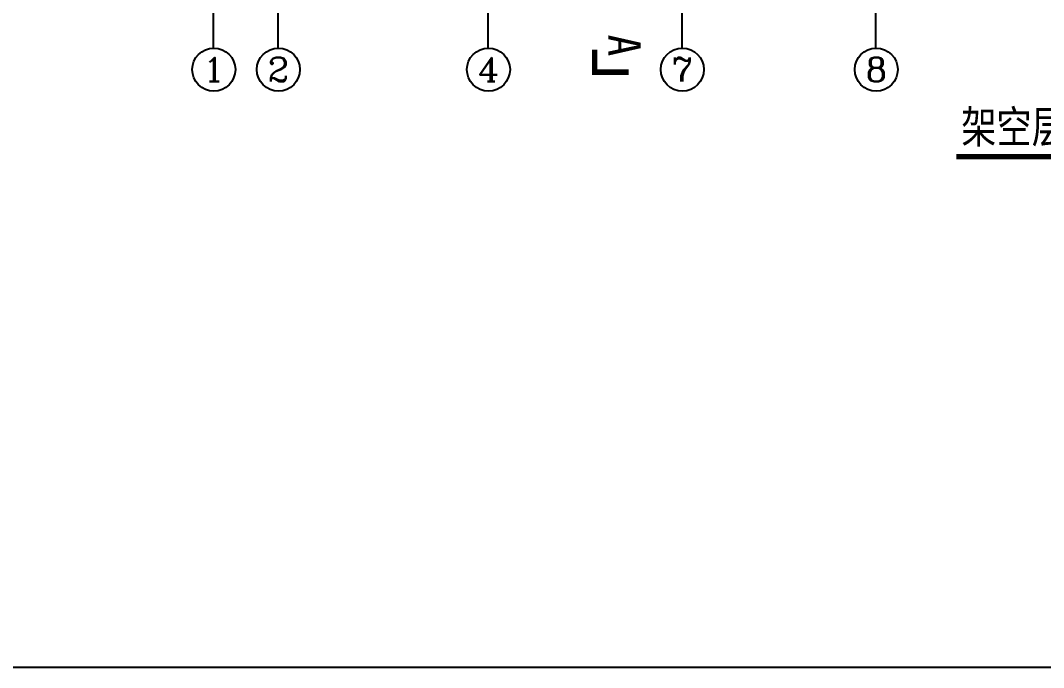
# Model space of a CAD drawing. Extents: x -170759 to 304867, y -311201 to 112352.
# Drawn here: x -84727 to -65730, y -217988 to -205971 of the extents above; entities that cross this region are included whole.
import ezdxf
from ezdxf.enums import TextEntityAlignment as Align

# ---------------------------------------------------------------- set-up
doc = ezdxf.new("R2010")
doc.units = 0
doc.linetypes.add('DOTE', pattern=[2.42, 2, -0.2, 0.02, -0.2])
doc.layers.get('0').update_dxf_attribs({"linetype": 'CONTINUOUS'})
for name, color, linetype in [('AXIS', 3, 'CONTINUOUS'), ('AXIS_TEXT', 7, 'CONTINUOUS'), ('DOTE', 251, 'CONTINUOUS'), ('TEXT', 6, 'CONTINUOUS'), ('WZ', 3, 'CONTINUOUS')]:
    doc.layers.add(name, color=color, linetype=linetype)
doc.styles.add('-黑体', font='SIMHEI.TTF', dxfattribs={"width": 0.8})
doc.styles.add('COMPLEX', font='COMPLEX')
doc.styles.add('SONG', font='SimSun.ttf', dxfattribs={"height": 600})

# ---------------------------------------------------------------- blocks, each defined once
blk = doc.blocks.new('_AXISO')
blk.add_circle((0, 0), 0.5)
at = {"layer": 'AXIS_TEXT', "style": 'COMPLEX', "width": 1.041667}
blk.add_attdef('A', text='', height=0.56, dxfattribs=at).set_placement((-0.25, -0.28), (0.25, -0.28), align=Align.FIT)

msp = doc.modelspace()

# ---------------------------------------------------------------- linework, layer by layer
msp.add_lwpolyline([(-106475.90084, -148433.63435), (-7968.50893, -148433.63435), (-7968.50893, -217988.05866), (-106475.90084, -217988.05866)], close=True)
at = {"layer": 'AXIS'}
for p, q in [((-81147.73424, -206052.27335), (-81147.73424, -206483.3927)), ((-79947.73424, -206052.27335), (-79947.73424, -206483.3927)), ((-76047.73424, -206052.27335), (-76047.73424, -206483.3927)), ((-72447.73424, -206052.27335), (-72447.73424, -206483.3927)), ((-68847.73424, -206052.27335), (-68847.73424, -206483.3927))]:
    msp.add_line(p, q, dxfattribs=at)
at = {"layer": 'DOTE', "linetype": 'DOTE', "ltscale": 0.5}
for p, q in [((-81147.73424, -186636.33343), (-81147.73424, -206140.13537)), ((-68847.73424, -193277.41643), (-68847.73424, -206265.59626)), ((-72447.73424, -194957.41643), (-72447.73424, -206265.59626)), ((-76047.73424, -197477.41643), (-76047.73424, -206265.59626)), ((-79947.73424, -199157.41643), (-79947.73424, -206265.59626))]:
    msp.add_line(p, q, dxfattribs=at)
at = {"layer": 'TEXT', "color": 3, "const_width": 96}
msp.add_lwpolyline([(-67346.40541, -208500.26116), (-61540.20841, -208500.26116)], dxfattribs=at)
at = {"layer": 'WZ', "const_width": 100}
msp.add_lwpolyline([(-73430.59882, -206931.27703), (-74065.08054, -206931.27703), (-74065.08054, -206516.52387)], dxfattribs=at)

# ---------------------------------------------------------------- block references
at = {"layer": 'AXIS'}
ref = msp.add_blockref('_AXISO', (-81136.62765, -206883.23848), dxfattribs=dict(at, xscale=800, yscale=800, zscale=800))
ref.add_attrib('A', '1', dxfattribs={"layer": 'AXIS_TEXT', "height": 448, "style": 'COMPLEX', "width": 2.083333}).set_placement((-81336.62765, -207107.23848), (-80936.62765, -207107.23848), align=Align.FIT)
ref = msp.add_blockref('_AXISO', (-79936.62765, -206883.23848), dxfattribs=dict(at, xscale=800, yscale=800, zscale=800))
ref.add_attrib('A', '2', dxfattribs={"layer": 'AXIS_TEXT', "height": 448, "style": 'COMPLEX', "width": 1.339286}).set_placement((-80136.62765, -207107.23848), (-79736.62765, -207107.23848), align=Align.FIT)
ref = msp.add_blockref('_AXISO', (-76036.62765, -206883.23848), dxfattribs=dict(at, xscale=800, yscale=800, zscale=800))
ref.add_attrib('A', '4', dxfattribs={"layer": 'AXIS_TEXT', "height": 448, "style": 'COMPLEX', "width": 1.171875}).set_placement((-76236.62765, -207107.23848), (-75836.62765, -207107.23848), align=Align.FIT)
ref = msp.add_blockref('_AXISO', (-72436.62765, -206883.23848), dxfattribs=dict(at, xscale=800, yscale=800, zscale=800))
ref.add_attrib('A', '7', dxfattribs={"layer": 'AXIS_TEXT', "height": 448, "style": 'COMPLEX', "width": 1.339286}).set_placement((-72636.62765, -207107.23848), (-72236.62765, -207107.23848), align=Align.FIT)
ref = msp.add_blockref('_AXISO', (-68836.62765, -206883.23848), dxfattribs=dict(at, xscale=800, yscale=800, zscale=800))
ref.add_attrib('A', '8', dxfattribs={"layer": 'AXIS_TEXT', "height": 448, "style": 'COMPLEX', "width": 1.339286}).set_placement((-69036.62765, -207107.23848), (-68636.62765, -207107.23848), align=Align.FIT)

# ---------------------------------------------------------------- texts
at = {"layer": 'TEXT', "color": 1, "style": '-黑体'}
msp.add_text('A', height=600, rotation=270, dxfattribs=at).set_placement((-73810.25957, -206231.2262))
at = {"layer": 'TEXT', "color": 3, "ltscale": 1000, "style": 'SONG', "width": 0.8}
msp.add_text('架空层电气照明平面', height=600, dxfattribs=at).set_placement((-67258.65397, -208246.83547))

doc.saveas('drawing.dxf')
